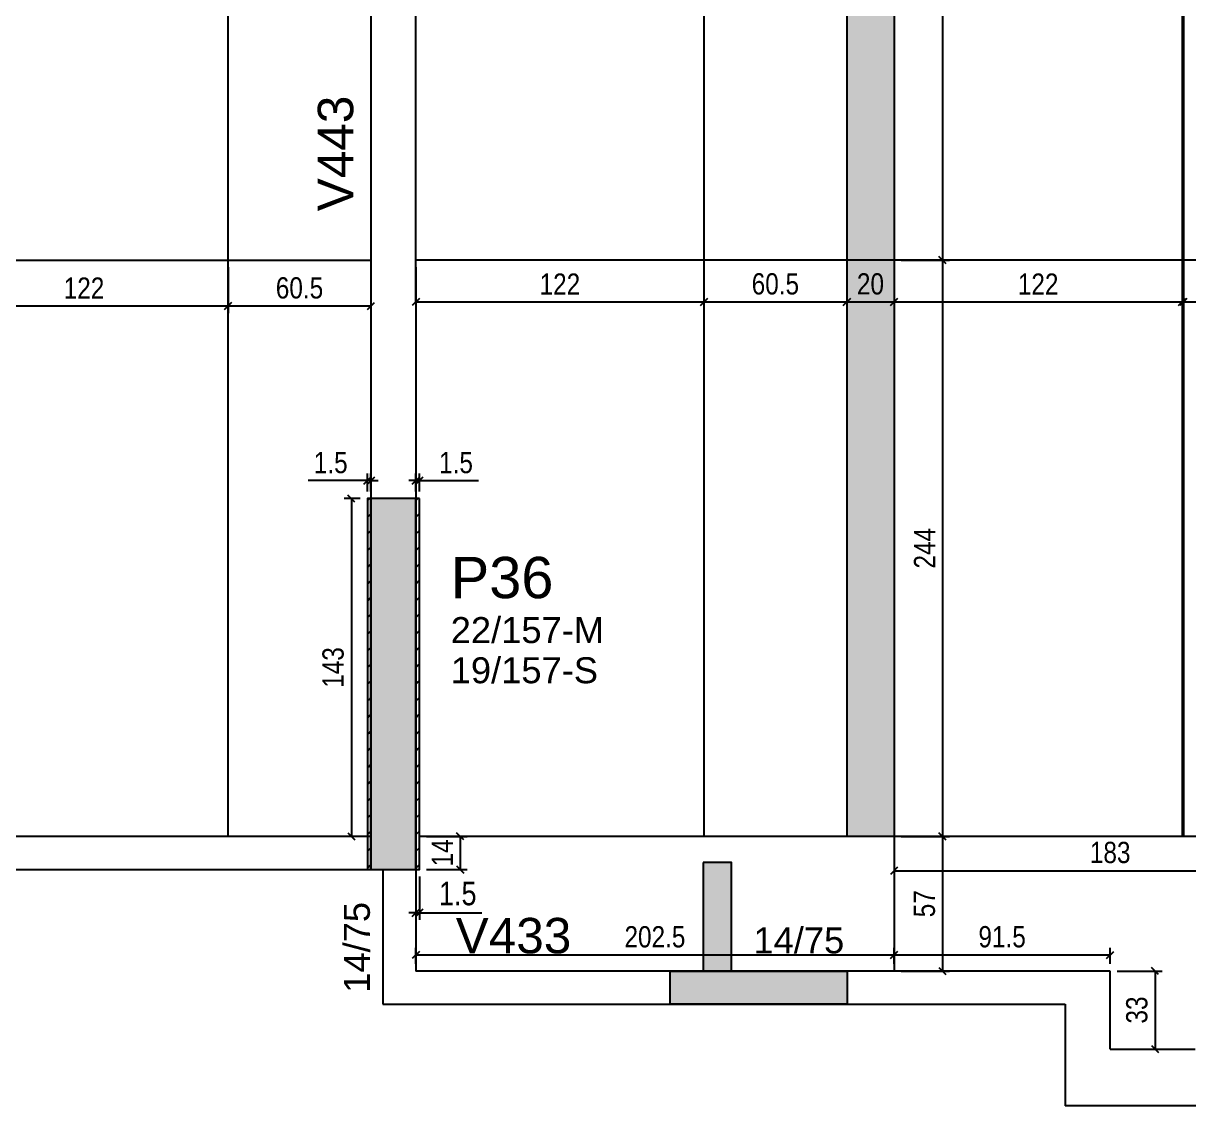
# Model space of a CAD drawing. Extents: x 3022 to 8661, y -614 to 3008.
# Drawn here: x 3818.4 to 4311.8, y 350.8 to 809 of the extents above; entities that cross this region are included whole.
import ezdxf

# ---------------------------------------------------------------- set-up
doc = ezdxf.new("R2010")
doc.units = 0
doc.header["$PDMODE"] = 34
for name, color, linetype in [('COTA', 241, 'Continuous'), ('MTH-DIM-PILAR', 3, 'Continuous'), ('MTH-DIM-VIGA', 3, 'Continuous'), ('MTH-FACE-VIGA', 7, 'Continuous'), ('MTH-LINHA-SEÇÃO', 16, 'Continuous'), ('MTH-PILAR-SEGUE', 5, 'Continuous'), ('MTH-SOMBRA21', 150, 'Continuous'), ('MTH-SOMBRA25', 253, 'Continuous'), ('MTH-TIT1-PILAR', 5, 'Continuous'), ('MTH-TIT1-VIGA', 5, 'Continuous'), ('Painéis', 200, 'Continuous')]:
    doc.layers.add(name, color=color, linetype=linetype)
doc.layers.add('Hachura', color=251, linetype='Continuous', lineweight=9)
doc.styles.add('COTA TECNICA', font='techl___.ttf', dxfattribs={"height": 10})
doc.styles.add('COTA TECNICA-50', font='techl___.ttf', dxfattribs={"height": 9})
doc.styles.add('TQS_ARIAL', font='arial.ttf')
doc.dimstyles.new('COTA PAINEL-50', dxfattribs={"dimtxt": 9, "dimasz": 3, "dimexe": 3, "dimexo": 3, "dimgap": 3, "dimtad": 1, "dimdec": 1, "dimzin": 12, "dimdsep": 46, "dimtxsty": 'COTA TECNICA-50', "dimblk1": 'OBLIQUE', "dimblk2": 'OBLIQUE', "dimsah": 1, "dimcen": 0.9, "dimclrd": 4, "dimclre": 4, "dimclrt": 240, "dimadec": 1, "dimazin": 3, "dimtfac": 1, "dimtdec": 1, "dimtmove": 0, "dimatfit": 3, "dimfxl": 1, "dimtolj": 1, "dimtzin": 12, "dimarcsym": 0})
doc.dimstyles.new('PAINEL', dxfattribs={"dimtxt": 10, "dimasz": 3, "dimexe": 3, "dimexo": 3, "dimgap": 3, "dimtad": 1, "dimdec": 1, "dimzin": 12, "dimdsep": 46, "dimtxsty": 'COTA TECNICA', "dimblk1": 'OBLIQUE', "dimblk2": 'OBLIQUE', "dimsah": 1, "dimcen": 0.9, "dimclrd": 4, "dimclre": 4, "dimclrt": 240, "dimadec": 1, "dimazin": 3, "dimtfac": 1, "dimtdec": 1, "dimtmove": 0, "dimatfit": 3, "dimfxl": 1, "dimtolj": 1, "dimtzin": 12, "dimarcsym": 0})

# ---------------------------------------------------------------- blocks, each defined once
blk = doc.blocks.new('_Oblique')
at = {"color": 0, "linetype": 'ByBlock', "lineweight": -2}
blk.add_line((-0.5, -0.5), (0.5, 0.5), dxfattribs=at)
blk = doc.blocks.new('*D68')
at = {"layer": 'COTA', "color": 4, "lineweight": -2, "transparency": 16777216}
for p, q in [((3783.08, 705.75), (3783.08, 686.31)), ((3905.08, 705.75), (3905.08, 686.31)), ((3783.08, 689.31), (3905.08, 689.31))]:
    blk.add_line(p, q, dxfattribs=at)
at = {"layer": 'Defpoints', "color": 0, "transparency": 16777216}
for p in [(3783.08, 708.75), (3905.08, 708.75), (3905.08, 689.31)]:
    blk.add_point(p, dxfattribs=at)
at = {"layer": 'COTA', "color": 4, "lineweight": -2, "transparency": 16777216, "xscale": 3, "yscale": 3, "zscale": 3, "rotation": 180}
blk.add_blockref('_Oblique', (3783.08, 689.31), dxfattribs=at)
at = {"layer": 'COTA', "color": 4, "lineweight": -2, "transparency": 16777216, "xscale": 3, "yscale": 3, "zscale": 3}
blk.add_blockref('_Oblique', (3905.08, 689.31), dxfattribs=at)
at = {"layer": 'COTA', "color": 240, "transparency": 16777216, "insert": (3844.08, 696.87), "char_height": 9, "attachment_point": 5, "style": 'COTA TECNICA-50'}
blk.add_mtext('\\A1;122', dxfattribs=at)
blk = doc.blocks.new('*D69')
at = {"layer": 'COTA', "color": 4, "lineweight": -2, "transparency": 16777216}
for p, q in [((3905.08, 705.75), (3905.08, 686.31)), ((3965.58, 705.75), (3965.58, 686.31)), ((3905.08, 689.31), (3965.58, 689.31))]:
    blk.add_line(p, q, dxfattribs=at)
at = {"layer": 'Defpoints', "color": 0, "transparency": 16777216}
for p in [(3905.08, 708.75), (3965.58, 708.75), (3965.58, 689.31)]:
    blk.add_point(p, dxfattribs=at)
at = {"layer": 'COTA', "color": 4, "lineweight": -2, "transparency": 16777216, "xscale": 3, "yscale": 3, "zscale": 3, "rotation": 180}
blk.add_blockref('_Oblique', (3905.08, 689.31), dxfattribs=at)
at = {"layer": 'COTA', "color": 4, "lineweight": -2, "transparency": 16777216, "xscale": 3, "yscale": 3, "zscale": 3}
blk.add_blockref('_Oblique', (3965.58, 689.31), dxfattribs=at)
at = {"layer": 'COTA', "color": 240, "transparency": 16777216, "insert": (3935.33, 696.91), "char_height": 9, "attachment_point": 5, "style": 'COTA TECNICA-50'}
blk.add_mtext('\\A1;60.5', dxfattribs=at)
blk = doc.blocks.new('*D56')
at = {"layer": 'COTA', "color": 4, "lineweight": -2, "transparency": 16777216}
for p, q in [((3961.08, 607.75), (3954.29, 607.75)), ((3957.29, 607.75), (3957.29, 464.75)), ((3961.08, 464.75), (3954.29, 464.75))]:
    blk.add_line(p, q, dxfattribs=at)
at = {"layer": 'Defpoints', "color": 0, "transparency": 16777216}
for p in [(3964.08, 607.75), (3957.29, 464.75), (3964.08, 464.75)]:
    blk.add_point(p, dxfattribs=at)
at = {"layer": 'COTA', "color": 4, "lineweight": -2, "transparency": 16777216, "xscale": 3, "yscale": 3, "zscale": 3}
for p, rotation in [((3957.29, 607.75), 90), ((3957.29, 464.75), 270)]:
    blk.add_blockref('_Oblique', p, dxfattribs=dict(at, rotation=rotation))
at = {"layer": 'COTA', "color": 240, "transparency": 16777216, "insert": (3949.59, 536.25), "char_height": 9, "attachment_point": 5, "rotation": 90, "style": 'COTA TECNICA-50'}
blk.add_mtext('\\A1;143', dxfattribs=at)
blk = doc.blocks.new('*D57')
at = {"layer": 'COTA', "color": 4, "lineweight": -2, "transparency": 16777216}
for p, q in [((3964.08, 610.75), (3964.08, 618.37)), ((3965.58, 610.75), (3965.58, 618.37)), ((3964.08, 615.37), (3939.02, 615.37)), ((3965.58, 615.37), (3964.08, 615.37)), ((3965.58, 615.37), (3968.58, 615.37))]:
    blk.add_line(p, q, dxfattribs=at)
at = {"layer": 'Defpoints', "color": 0, "transparency": 16777216}
for p in [(3964.08, 615.37), (3964.08, 607.75), (3965.58, 607.75)]:
    blk.add_point(p, dxfattribs=at)
at = {"layer": 'COTA', "color": 4, "lineweight": -2, "transparency": 16777216, "xscale": 3, "yscale": 3, "zscale": 3}
blk.add_blockref('_Oblique', (3964.08, 615.37), dxfattribs=at)
at = {"layer": 'COTA', "color": 4, "lineweight": -2, "transparency": 16777216, "xscale": 3, "yscale": 3, "zscale": 3, "rotation": 180}
blk.add_blockref('_Oblique', (3965.58, 615.37), dxfattribs=at)
at = {"layer": 'COTA', "color": 240, "transparency": 16777216, "insert": (3948.55, 622.96), "char_height": 9, "attachment_point": 5, "style": 'COTA TECNICA-50'}
blk.add_mtext('\\A1;1.5', dxfattribs=at)
blk = doc.blocks.new('*D268')
at = {"layer": 'COTA', "color": 4, "lineweight": -2, "transparency": 16777216}
for p, q in [((3984.58, 705.75), (3984.58, 688.01)), ((4106.58, 705.75), (4106.58, 688.01)), ((3984.58, 691.01), (4106.58, 691.01))]:
    blk.add_line(p, q, dxfattribs=at)
at = {"layer": 'Defpoints', "color": 0, "transparency": 16777216}
for p in [(3984.58, 708.75), (4106.58, 708.75), (4106.58, 691.01)]:
    blk.add_point(p, dxfattribs=at)
at = {"layer": 'COTA', "color": 4, "lineweight": -2, "transparency": 16777216, "xscale": 3, "yscale": 3, "zscale": 3, "rotation": 180}
blk.add_blockref('_Oblique', (3984.58, 691.01), dxfattribs=at)
at = {"layer": 'COTA', "color": 4, "lineweight": -2, "transparency": 16777216, "xscale": 3, "yscale": 3, "zscale": 3}
blk.add_blockref('_Oblique', (4106.58, 691.01), dxfattribs=at)
at = {"layer": 'COTA', "color": 240, "transparency": 16777216, "insert": (4045.58, 698.56), "char_height": 9, "attachment_point": 5, "style": 'COTA TECNICA-50'}
blk.add_mtext('\\A1;122', dxfattribs=at)
blk = doc.blocks.new('*D269')
at = {"layer": 'COTA', "color": 4, "lineweight": -2, "transparency": 16777216}
for p, q in [((4106.58, 705.75), (4106.58, 688.01)), ((4167.08, 705.75), (4167.08, 688.01)), ((4106.58, 691.01), (4167.08, 691.01))]:
    blk.add_line(p, q, dxfattribs=at)
at = {"layer": 'Defpoints', "color": 0, "transparency": 16777216}
for p in [(4106.58, 708.75), (4167.08, 708.75), (4167.08, 691.01)]:
    blk.add_point(p, dxfattribs=at)
at = {"layer": 'COTA', "color": 4, "lineweight": -2, "transparency": 16777216, "xscale": 3, "yscale": 3, "zscale": 3, "rotation": 180}
blk.add_blockref('_Oblique', (4106.58, 691.01), dxfattribs=at)
at = {"layer": 'COTA', "color": 4, "lineweight": -2, "transparency": 16777216, "xscale": 3, "yscale": 3, "zscale": 3}
blk.add_blockref('_Oblique', (4167.08, 691.01), dxfattribs=at)
at = {"layer": 'COTA', "color": 240, "transparency": 16777216, "insert": (4136.83, 698.61), "char_height": 9, "attachment_point": 5, "style": 'COTA TECNICA-50'}
blk.add_mtext('\\A1;60.5', dxfattribs=at)
blk = doc.blocks.new('*D270')
at = {"layer": 'COTA', "color": 4, "lineweight": -2, "transparency": 16777216}
for p, q in [((4167.08, 705.75), (4167.08, 688.01)), ((4187.08, 705.75), (4187.08, 688.01)), ((4167.08, 691.01), (4187.08, 691.01))]:
    blk.add_line(p, q, dxfattribs=at)
at = {"layer": 'Defpoints', "color": 0, "transparency": 16777216}
for p in [(4167.08, 708.75), (4187.08, 708.75), (4187.08, 691.01)]:
    blk.add_point(p, dxfattribs=at)
at = {"layer": 'COTA', "color": 4, "lineweight": -2, "transparency": 16777216, "xscale": 3, "yscale": 3, "zscale": 3, "rotation": 180}
blk.add_blockref('_Oblique', (4167.08, 691.01), dxfattribs=at)
at = {"layer": 'COTA', "color": 4, "lineweight": -2, "transparency": 16777216, "xscale": 3, "yscale": 3, "zscale": 3}
blk.add_blockref('_Oblique', (4187.08, 691.01), dxfattribs=at)
at = {"layer": 'COTA', "color": 240, "transparency": 16777216, "insert": (4177.08, 698.6), "char_height": 9, "attachment_point": 5, "style": 'COTA TECNICA-50'}
blk.add_mtext('\\A1;20', dxfattribs=at)
blk = doc.blocks.new('*D271')
at = {"layer": 'COTA', "color": 4, "lineweight": -2, "transparency": 16777216}
for p, q in [((4187.08, 705.75), (4187.08, 688.01)), ((4309.08, 705.75), (4309.08, 688.01)), ((4187.08, 691.01), (4309.08, 691.01))]:
    blk.add_line(p, q, dxfattribs=at)
at = {"layer": 'Defpoints', "color": 0, "transparency": 16777216}
for p in [(4187.08, 708.75), (4309.08, 708.75), (4309.08, 691.01)]:
    blk.add_point(p, dxfattribs=at)
at = {"layer": 'COTA', "color": 4, "lineweight": -2, "transparency": 16777216, "xscale": 3, "yscale": 3, "zscale": 3, "rotation": 180}
blk.add_blockref('_Oblique', (4187.08, 691.01), dxfattribs=at)
at = {"layer": 'COTA', "color": 4, "lineweight": -2, "transparency": 16777216, "xscale": 3, "yscale": 3, "zscale": 3}
blk.add_blockref('_Oblique', (4309.08, 691.01), dxfattribs=at)
at = {"layer": 'COTA', "color": 240, "transparency": 16777216, "insert": (4248.08, 698.56), "char_height": 9, "attachment_point": 5, "style": 'COTA TECNICA-50'}
blk.add_mtext('\\A1;122', dxfattribs=at)
blk = doc.blocks.new('*D258')
at = {"layer": 'COTA', "color": 4, "lineweight": -2, "transparency": 16777216}
for p, q in [((4309.58, 705.75), (4309.58, 688.01)), ((4370.08, 705.75), (4370.08, 688.01)), ((4309.58, 691.01), (4370.08, 691.01))]:
    blk.add_line(p, q, dxfattribs=at)
at = {"layer": 'Defpoints', "color": 0, "transparency": 16777216}
for p in [(4309.58, 708.75), (4370.08, 708.75), (4370.08, 691.01)]:
    blk.add_point(p, dxfattribs=at)
at = {"layer": 'COTA', "color": 4, "lineweight": -2, "transparency": 16777216, "xscale": 3, "yscale": 3, "zscale": 3, "rotation": 180}
blk.add_blockref('_Oblique', (4309.58, 691.01), dxfattribs=at)
at = {"layer": 'COTA', "color": 4, "lineweight": -2, "transparency": 16777216, "xscale": 3, "yscale": 3, "zscale": 3}
blk.add_blockref('_Oblique', (4370.08, 691.01), dxfattribs=at)
at = {"layer": 'COTA', "color": 240, "transparency": 16777216, "insert": (4339.83, 698.61), "char_height": 9, "attachment_point": 5, "style": 'COTA TECNICA-50'}
blk.add_mtext('\\A1;60.5', dxfattribs=at)
blk = doc.blocks.new('*D260')
at = {"layer": 'COTA', "color": 4, "lineweight": -2, "transparency": 16777216}
for p, q in [((4187.08, 410.75), (4187.08, 417.59)), ((4187.08, 414.59), (4278.58, 414.59)), ((4278.58, 410.75), (4278.58, 417.59))]:
    blk.add_line(p, q, dxfattribs=at)
at = {"layer": 'Defpoints', "color": 0, "transparency": 16777216}
for p in [(4278.58, 414.59), (4187.08, 407.75), (4278.58, 407.75)]:
    blk.add_point(p, dxfattribs=at)
at = {"layer": 'COTA', "color": 4, "lineweight": -2, "transparency": 16777216, "xscale": 3, "yscale": 3, "zscale": 3, "rotation": 180}
blk.add_blockref('_Oblique', (4187.08, 414.59), dxfattribs=at)
at = {"layer": 'COTA', "color": 4, "lineweight": -2, "transparency": 16777216, "xscale": 3, "yscale": 3, "zscale": 3}
blk.add_blockref('_Oblique', (4278.58, 414.59), dxfattribs=at)
at = {"layer": 'COTA', "color": 240, "transparency": 16777216, "insert": (4232.83, 422.22), "char_height": 9, "attachment_point": 5, "style": 'COTA TECNICA-50'}
blk.add_mtext('\\A1;91.5', dxfattribs=at)
blk = doc.blocks.new('*D261')
at = {"layer": 'COTA', "color": 4, "lineweight": -2, "transparency": 16777216}
for p, q in [((4281.58, 407.75), (4300.59, 407.75)), ((4297.59, 407.75), (4297.59, 374.75)), ((4281.58, 374.75), (4300.59, 374.75))]:
    blk.add_line(p, q, dxfattribs=at)
at = {"layer": 'Defpoints', "color": 0, "transparency": 16777216}
for p in [(4278.58, 407.75), (4278.58, 374.75), (4297.59, 374.75)]:
    blk.add_point(p, dxfattribs=at)
at = {"layer": 'COTA', "color": 4, "lineweight": -2, "transparency": 16777216, "xscale": 3, "yscale": 3, "zscale": 3}
for p, rotation in [((4297.59, 407.75), 90), ((4297.59, 374.75), 270)]:
    blk.add_blockref('_Oblique', p, dxfattribs=dict(at, rotation=rotation))
at = {"layer": 'COTA', "color": 240, "transparency": 16777216, "insert": (4289.9, 391.25), "char_height": 9, "attachment_point": 5, "rotation": 90, "style": 'COTA TECNICA-50'}
blk.add_mtext('\\A1;33', dxfattribs=at)
blk = doc.blocks.new('*D256')
at = {"layer": 'COTA', "color": 4, "lineweight": -2, "transparency": 16777216}
for p, q in [((4190.08, 708.75), (4210.56, 708.75)), ((4207.56, 708.75), (4207.56, 464.75)), ((4190.08, 464.75), (4210.56, 464.75))]:
    blk.add_line(p, q, dxfattribs=at)
at = {"layer": 'Defpoints', "color": 0, "transparency": 16777216}
for p in [(4187.08, 708.75), (4187.08, 464.75), (4207.56, 464.75)]:
    blk.add_point(p, dxfattribs=at)
at = {"layer": 'COTA', "color": 4, "lineweight": -2, "transparency": 16777216, "xscale": 3, "yscale": 3, "zscale": 3}
for p, rotation in [((4207.56, 708.75), 90), ((4207.56, 464.75), 270)]:
    blk.add_blockref('_Oblique', p, dxfattribs=dict(at, rotation=rotation))
at = {"layer": 'COTA', "color": 240, "transparency": 16777216, "insert": (4199.99, 586.75), "char_height": 9, "attachment_point": 5, "rotation": 90, "style": 'COTA TECNICA-50'}
blk.add_mtext('\\A1;244', dxfattribs=at)
blk = doc.blocks.new('*D257')
at = {"layer": 'COTA', "color": 4, "lineweight": -2, "transparency": 16777216}
for p, q in [((4190.08, 464.75), (4210.56, 464.75)), ((4207.56, 464.75), (4207.56, 407.75)), ((4190.08, 407.75), (4210.56, 407.75))]:
    blk.add_line(p, q, dxfattribs=at)
at = {"layer": 'Defpoints', "color": 0, "transparency": 16777216}
for p in [(4187.08, 464.75), (4187.08, 407.75), (4207.56, 407.75)]:
    blk.add_point(p, dxfattribs=at)
at = {"layer": 'COTA', "color": 4, "lineweight": -2, "transparency": 16777216, "xscale": 3, "yscale": 3, "zscale": 3}
for p, rotation in [((4207.56, 464.75), 90), ((4207.56, 407.75), 270)]:
    blk.add_blockref('_Oblique', p, dxfattribs=dict(at, rotation=rotation))
at = {"layer": 'COTA', "color": 240, "transparency": 16777216, "insert": (4199.96, 436.25), "char_height": 9, "attachment_point": 5, "rotation": 90, "style": 'COTA TECNICA-50'}
blk.add_mtext('\\A1;57', dxfattribs=at)
blk = doc.blocks.new('*D249')
at = {"layer": 'COTA', "color": 4, "lineweight": -2, "transparency": 16777216}
for p, q in [((3989.08, 464.75), (4006.37, 464.75)), ((4003.37, 464.75), (4003.37, 450.75)), ((3989.08, 450.75), (4006.37, 450.75))]:
    blk.add_line(p, q, dxfattribs=at)
at = {"layer": 'Defpoints', "color": 0, "transparency": 16777216}
for p in [(3986.08, 464.75), (3986.08, 450.75), (4003.37, 450.75)]:
    blk.add_point(p, dxfattribs=at)
at = {"layer": 'COTA', "color": 4, "lineweight": -2, "transparency": 16777216, "xscale": 3, "yscale": 3, "zscale": 3}
for p, rotation in [((4003.37, 464.75), 90), ((4003.37, 450.75), 270)]:
    blk.add_blockref('_Oblique', p, dxfattribs=dict(at, rotation=rotation))
at = {"layer": 'COTA', "color": 240, "transparency": 16777216, "insert": (3995.8, 457.75), "char_height": 9, "attachment_point": 5, "rotation": 90, "style": 'COTA TECNICA-50'}
blk.add_mtext('\\A1;14', dxfattribs=at)
blk = doc.blocks.new('*D250')
at = {"layer": 'COTA', "color": 4, "lineweight": -2, "transparency": 16777216}
for p, q in [((3984.58, 610.75), (3984.58, 618.37)), ((3986.08, 610.75), (3986.08, 618.37)), ((3984.58, 615.37), (3981.58, 615.37)), ((3984.58, 615.37), (3986.08, 615.37)), ((3986.08, 615.37), (4011.13, 615.37))]:
    blk.add_line(p, q, dxfattribs=at)
at = {"layer": 'Defpoints', "color": 0, "transparency": 16777216}
for p in [(3986.08, 615.37), (3984.58, 607.75), (3986.08, 607.75)]:
    blk.add_point(p, dxfattribs=at)
at = {"layer": 'COTA', "color": 4, "lineweight": -2, "transparency": 16777216, "xscale": 3, "yscale": 3, "zscale": 3}
blk.add_blockref('_Oblique', (3984.58, 615.37), dxfattribs=at)
at = {"layer": 'COTA', "color": 4, "lineweight": -2, "transparency": 16777216, "xscale": 3, "yscale": 3, "zscale": 3, "rotation": 180}
blk.add_blockref('_Oblique', (3986.08, 615.37), dxfattribs=at)
at = {"layer": 'COTA', "color": 240, "transparency": 16777216, "insert": (4001.6, 622.96), "char_height": 9, "attachment_point": 5, "style": 'COTA TECNICA-50'}
blk.add_mtext('\\A1;1.5', dxfattribs=at)
blk = doc.blocks.new('*D251')
at = {"layer": 'COTA', "color": 4, "lineweight": -2, "transparency": 16777216}
for p, q in [((4187.08, 461.75), (4187.08, 447.18)), ((4370.08, 461.75), (4370.08, 447.18)), ((4187.08, 450.18), (4370.08, 450.18))]:
    blk.add_line(p, q, dxfattribs=at)
at = {"layer": 'Defpoints', "color": 0, "transparency": 16777216}
for p in [(4187.08, 464.75), (4370.08, 464.75), (4370.08, 450.18)]:
    blk.add_point(p, dxfattribs=at)
at = {"layer": 'COTA', "color": 4, "lineweight": -2, "transparency": 16777216, "xscale": 3, "yscale": 3, "zscale": 3, "rotation": 180}
blk.add_blockref('_Oblique', (4187.08, 450.18), dxfattribs=at)
at = {"layer": 'COTA', "color": 4, "lineweight": -2, "transparency": 16777216, "xscale": 3, "yscale": 3, "zscale": 3}
blk.add_blockref('_Oblique', (4370.08, 450.18), dxfattribs=at)
at = {"layer": 'COTA', "color": 240, "transparency": 16777216, "insert": (4278.58, 457.9), "char_height": 9, "attachment_point": 5, "style": 'COTA TECNICA-50'}
blk.add_mtext('\\A1;183', dxfattribs=at)
blk = doc.blocks.new('*D272')
at = {"layer": 'COTA', "color": 4, "lineweight": -2, "transparency": 16777216}
for p, q in [((4190.08, 952.75), (4210.56, 952.75)), ((4207.56, 952.75), (4207.56, 708.75)), ((4190.08, 708.75), (4210.56, 708.75))]:
    blk.add_line(p, q, dxfattribs=at)
at = {"layer": 'Defpoints', "color": 0, "transparency": 16777216}
for p in [(4187.08, 952.75), (4187.08, 708.75), (4207.56, 708.75)]:
    blk.add_point(p, dxfattribs=at)
at = {"layer": 'COTA', "color": 4, "lineweight": -2, "transparency": 16777216, "xscale": 3, "yscale": 3, "zscale": 3}
for p, rotation in [((4207.56, 952.75), 90), ((4207.56, 708.75), 270)]:
    blk.add_blockref('_Oblique', p, dxfattribs=dict(at, rotation=rotation))
at = {"layer": 'COTA', "color": 240, "transparency": 16777216, "insert": (4199.99, 830.75), "char_height": 9, "attachment_point": 5, "rotation": 90, "style": 'COTA TECNICA-50'}
blk.add_mtext('\\A1;244', dxfattribs=at)
blk = doc.blocks.new('*D274')
at = {"layer": 'COTA', "color": 4, "lineweight": -2, "transparency": 16777216}
for p, q in [((3984.58, 410.75), (3984.58, 417.59)), ((3984.58, 414.59), (4187.08, 414.59)), ((4187.08, 410.75), (4187.08, 417.59))]:
    blk.add_line(p, q, dxfattribs=at)
at = {"layer": 'Defpoints', "color": 0, "transparency": 16777216}
for p in [(4187.08, 414.59), (3984.58, 407.75), (4187.08, 407.75)]:
    blk.add_point(p, dxfattribs=at)
at = {"layer": 'COTA', "color": 4, "lineweight": -2, "transparency": 16777216, "xscale": 3, "yscale": 3, "zscale": 3, "rotation": 180}
blk.add_blockref('_Oblique', (3984.58, 414.59), dxfattribs=at)
at = {"layer": 'COTA', "color": 4, "lineweight": -2, "transparency": 16777216, "xscale": 3, "yscale": 3, "zscale": 3}
blk.add_blockref('_Oblique', (4187.08, 414.59), dxfattribs=at)
at = {"layer": 'COTA', "color": 240, "transparency": 16777216, "insert": (4085.83, 422.19), "char_height": 9, "attachment_point": 5, "style": 'COTA TECNICA-50'}
blk.add_mtext('\\A1;202.5', dxfattribs=at)
blk = doc.blocks.new('*D388')
at = {"layer": 'COTA', "color": 4, "lineweight": -2, "transparency": 16777216}
for p, q in [((3984.58, 447.75), (3984.58, 429.41)), ((3986.08, 447.75), (3986.08, 429.41)), ((3984.58, 432.41), (3981.58, 432.41)), ((3984.58, 432.41), (3986.08, 432.41)), ((3986.08, 432.41), (4012.58, 432.41))]:
    blk.add_line(p, q, dxfattribs=at)
at = {"layer": 'Defpoints', "color": 0, "transparency": 16777216}
for p in [(3984.58, 450.75), (3986.08, 450.75), (3986.08, 432.41)]:
    blk.add_point(p, dxfattribs=at)
at = {"layer": 'COTA', "color": 4, "lineweight": -2, "transparency": 16777216, "xscale": 3, "yscale": 3, "zscale": 3}
blk.add_blockref('_Oblique', (3984.58, 432.41), dxfattribs=at)
at = {"layer": 'COTA', "color": 4, "lineweight": -2, "transparency": 16777216, "xscale": 3, "yscale": 3, "zscale": 3, "rotation": 180}
blk.add_blockref('_Oblique', (3986.08, 432.41), dxfattribs=at)
at = {"layer": 'COTA', "color": 240, "transparency": 16777216, "insert": (4002.33, 440.52), "char_height": 10, "attachment_point": 5, "style": 'COTA TECNICA'}
blk.add_mtext('\\A1;1.5', dxfattribs=at)

msp = doc.modelspace()

# ---------------------------------------------------------------- hatches: boundary and pattern name
at = {"layer": 'Hachura'}
h = msp.add_hatch(color=256, dxfattribs=at)
h.dxf.hatch_style = 1
h.paths.add_polyline_path([(4187.08, 952.75), (4167.08, 952.75), (4167.08, 1196.75), (4187.08, 1196.75)])
h.paths.add_polyline_path([(4187.08, 708.75), (4167.08, 708.75), (4167.08, 952.75), (4187.08, 952.75)])
h.paths.add_polyline_path([(4187.08, 464.75), (4167.08, 464.75), (4167.08, 708.75), (4187.08, 708.75)])
h.paths.add_polyline_path([(4390.08, 464.75), (4370.08, 464.75), (4370.08, 708.75), (4390.08, 708.75)])
h.paths.add_polyline_path([(4390.08, 708.75), (4370.08, 708.75), (4370.08, 952.75), (4390.08, 952.75)])
h.paths.add_polyline_path([(4390.08, 952.75), (4370.08, 952.75), (4370.08, 1196.75), (4390.08, 1196.75)])

# ---------------------------------------------------------------- linework, layer by layer
at = {"layer": 'MTH-FACE-VIGA', "linetype": 'Continuous'}
for p, q in [((3965.58, 1114.25), (3965.58, 607.75)), ((3984.58, 690.75), (3984.58, 1114.25)), ((3984.58, 690.75), (3984.58, 607.75)), ((3964.08, 606.93), (3964.9, 607.75)), ((3984.58, 606.93), (3985.4, 607.75)), ((3964.08, 599.86), (3965.51, 601.3)), ((3965.51, 601.3), (3965.58, 601.36)), ((3984.58, 599.86), (3986.01, 601.3)), ((3986.01, 601.3), (3986.08, 601.36)), ((3964.08, 592.79), (3965.45, 594.16)), ((3965.45, 594.16), (3965.58, 594.29)), ((3984.58, 592.79), (3985.95, 594.16)), ((3985.95, 594.16), (3986.08, 594.29)), ((3965.38, 587.02), (3965.58, 587.22)), ((3985.88, 587.02), (3986.08, 587.22)), ((3964.08, 585.72), (3965.38, 587.02)), ((3984.58, 585.72), (3985.88, 587.02)), ((3964.08, 578.65), (3965.31, 579.88)), ((3965.31, 579.88), (3965.58, 580.15)), ((3984.58, 578.65), (3985.81, 579.88)), ((3985.81, 579.88), (3986.08, 580.15)), ((3964.08, 571.57), (3965.24, 572.74)), ((3965.24, 572.74), (3965.58, 573.07)), ((3984.58, 571.57), (3985.74, 572.74)), ((3985.74, 572.74), (3986.08, 573.07)), ((3964.08, 564.5), (3965.17, 565.6)), ((3965.17, 565.6), (3965.58, 566)), ((3984.58, 564.5), (3985.67, 565.6)), ((3985.67, 565.6), (3986.08, 566)), ((3964.08, 557.43), (3965.11, 558.46)), ((3965.11, 558.46), (3965.58, 558.93)), ((3984.58, 557.43), (3985.61, 558.46)), ((3985.61, 558.46), (3986.08, 558.93)), ((3964.08, 550.36), (3965.04, 551.32)), ((3965.04, 551.32), (3965.58, 551.86)), ((3984.58, 550.36), (3985.54, 551.32)), ((3985.54, 551.32), (3986.08, 551.86)), ((3964.08, 543.29), (3964.97, 544.18)), ((3964.97, 544.18), (3965.58, 544.79)), ((3984.58, 543.29), (3985.47, 544.18)), ((3985.47, 544.18), (3986.08, 544.79)), ((3964.08, 536.22), (3964.9, 537.04)), ((3964.9, 537.04), (3965.58, 537.72)), ((3984.58, 536.22), (3985.4, 537.04)), ((3985.4, 537.04), (3986.08, 537.72)), ((3964.08, 529.15), (3964.83, 529.9)), ((3964.83, 529.9), (3965.58, 530.65)), ((3984.58, 529.15), (3985.33, 529.9)), ((3985.33, 529.9), (3986.08, 530.65)), ((3964.76, 522.76), (3965.58, 523.58)), ((3985.26, 522.76), (3986.08, 523.58)), ((3964.08, 522.08), (3964.76, 522.76)), ((3984.58, 522.08), (3985.26, 522.76)), ((3964.08, 515.01), (3964.7, 515.63)), ((3964.7, 515.63), (3965.58, 516.51)), ((3984.58, 515.01), (3985.2, 515.63)), ((3985.2, 515.63), (3986.08, 516.51)), ((3964.08, 507.93), (3964.63, 508.49)), ((3964.63, 508.49), (3965.58, 509.43)), ((3984.58, 507.93), (3985.13, 508.49)), ((3985.13, 508.49), (3986.08, 509.43)), ((3964.08, 500.86), (3964.56, 501.35)), ((3964.56, 501.35), (3965.58, 502.36)), ((3984.58, 500.86), (3985.06, 501.35)), ((3985.06, 501.35), (3986.08, 502.36)), ((3964.08, 493.79), (3964.49, 494.21)), ((3964.49, 494.21), (3965.58, 495.29)), ((3984.58, 493.79), (3984.99, 494.21)), ((3984.99, 494.21), (3986.08, 495.29)), ((3964.08, 486.72), (3964.42, 487.07)), ((3964.42, 487.07), (3965.58, 488.22)), ((3984.58, 486.72), (3984.92, 487.07)), ((3984.92, 487.07), (3986.08, 488.22)), ((3964.08, 479.65), (3964.35, 479.93)), ((3964.35, 479.93), (3965.58, 481.15)), ((3984.58, 479.65), (3984.85, 479.93)), ((3984.85, 479.93), (3986.08, 481.15)), ((3964.29, 472.79), (3965.58, 474.08)), ((3984.79, 472.79), (3986.08, 474.08)), ((3964.08, 472.58), (3964.29, 472.79)), ((3984.58, 472.58), (3984.79, 472.79)), ((3965.58, 464.75), (3482.08, 464.75)), ((3964.08, 465.51), (3964.22, 465.65)), ((3964.22, 465.65), (3965.58, 467.01)), ((3984.58, 465.51), (3984.72, 465.65)), ((3984.72, 465.65), (3986.08, 467.01)), ((3964.15, 458.51), (3965.58, 459.94)), ((3984.65, 458.51), (3986.08, 459.94)), ((3964.08, 458.44), (3964.15, 458.51)), ((3984.58, 458.44), (3984.65, 458.51)), ((3482.08, 450.75), (3965.58, 450.75)), ((3964.08, 451.37), (3965.58, 452.87)), ((3970.58, 450.75), (3970.58, 393.75)), ((3984.58, 451.37), (3986.08, 452.87)), ((3984.58, 450.75), (3984.58, 407.75)), ((4259.58, 407.75), (3984.58, 407.75)), ((4278.58, 407.75), (4259.58, 407.75)), ((4278.58, 393.75), (4278.58, 407.75)), ((3970.58, 393.75), (4259.58, 393.75)), ((4259.58, 393.75), (4259.58, 350.75)), ((4278.58, 374.75), (4278.58, 393.75)), ((4278.58, 374.75), (4314.58, 374.75)), ((4379.08, 350.75), (4259.58, 350.75))]:
    msp.add_line(p, q, dxfattribs=at)
for points in [[(3965.58, 607.75), (3964.08, 607.75), (3964.08, 450.75), (3965.58, 450.75), (3965.58, 607.75)], [(3986.08, 607.75), (3984.58, 607.75), (3984.58, 450.75), (3986.08, 450.75), (3986.08, 607.75)]]:
    msp.add_lwpolyline(points, dxfattribs=at)
at = {"layer": 'MTH-LINHA-SEÇÃO', "linetype": 'Continuous'}
for points in [[(4106.26, 453.75), (4106.26, 407.75), (4118.26, 407.75), (4118.26, 453.75), (4106.26, 453.75)], [(4167.26, 393.75), (4092.26, 393.75), (4092.26, 407.75), (4167.26, 407.75), (4167.26, 393.75)]]:
    msp.add_lwpolyline(points, dxfattribs=at)
at = {"layer": 'MTH-PILAR-SEGUE', "linetype": 'Continuous'}
msp.add_lwpolyline([(3965.58, 450.75), (3984.58, 450.75), (3984.58, 607.75), (3965.58, 607.75), (3965.58, 450.75)], dxfattribs=at)
at = {"layer": 'MTH-SOMBRA21', "linetype": 'Continuous'}
for points in [[(4106.26, 453.75), (4106.26, 407.75), (4118.26, 407.75)], [(4106.26, 453.75), (4118.26, 407.75), (4118.26, 453.75)], [(4106.26, 453.75), (4118.26, 453.75), (4106.26, 453.75)], [(4167.26, 393.75), (4092.26, 393.75), (4092.26, 407.75)], [(4167.26, 393.75), (4092.26, 407.75), (4167.26, 407.75)], [(4167.26, 393.75), (4167.26, 407.75), (4167.26, 393.75)]]:
    msp.add_solid(points, dxfattribs=at)
at = {"layer": 'MTH-SOMBRA25', "linetype": 'Continuous'}
for points in [[(3965.58, 450.75), (3984.58, 450.75), (3984.58, 607.75)], [(3965.58, 450.75), (3984.58, 607.75), (3965.58, 607.75)], [(3965.58, 450.75), (3965.58, 607.75), (3965.58, 450.75)]]:
    msp.add_solid(points, dxfattribs=at)
at = {"layer": 'Painéis'}
for p, q in [((4167.08, 1264.25), (4167.08, 464.75)), ((3905.08, 464.75), (3905.08, 1196.75)), ((4106.58, 1196.75), (4106.58, 464.75)), ((4187.08, 1196.75), (4187.08, 407.75)), ((4309.08, 1196.75), (4309.08, 464.75)), ((4309.58, 1196.75), (4309.58, 464.75)), ((3474.08, 708.75), (3965.58, 708.75)), ((4474.08, 708.75), (3984.58, 708.75)), ((4472.58, 464.75), (3986.08, 464.75))]:
    msp.add_line(p, q, dxfattribs=at)

# ---------------------------------------------------------------- texts
at = {"layer": 'MTH-DIM-PILAR', "linetype": 'Continuous', "style": 'TQS_ARIAL'}
for s, p in [('22/157-M', (3999.36, 546.59)), ('19/157-S', (3999.36, 529.59))]:
    msp.add_text(s, height=11, dxfattribs=at).set_placement(p)
at = {"layer": 'MTH-DIM-VIGA', "linetype": 'Continuous', "style": 'TQS_ARIAL'}
msp.add_text('14/75', height=11, rotation=90, dxfattribs=at).set_placement((3965.12, 398.55))
msp.add_text('14/75', height=11, dxfattribs=at).set_placement((4127.52, 415.25))
at = {"layer": 'MTH-TIT1-PILAR', "linetype": 'Continuous', "style": 'TQS_ARIAL'}
msp.add_text('P36', height=17.5, dxfattribs=at).set_placement((3999.36, 565.59))
at = {"layer": 'MTH-TIT1-VIGA', "linetype": 'Continuous', "style": 'TQS_ARIAL'}
msp.add_text('V443', height=15, rotation=90, dxfattribs=at).set_placement((3958.08, 729.41))
msp.add_text('V433', height=15, dxfattribs=at).set_placement((4001.48, 415.25))

# ---------------------------------------------------------------- dimensions: what is measured, and where the dimension line sits
at = {"layer": 'COTA'}
for base, p1, p2, picture, middle in [((4207.56, 708.75), (4187.08, 952.75), (4187.08, 708.75), '*D272', (4199.99, 830.75)), ((4207.56, 464.75), (4187.08, 708.75), (4187.08, 464.75), '*D256', (4199.99, 586.75)), ((4207.56, 407.75), (4187.08, 464.75), (4187.08, 407.75), '*D257', (4199.96, 436.25))]:
    dim = msp.add_linear_dim(base=base, p1=p1, p2=p2, angle=270, dimstyle='COTA PAINEL-50', override={"dimtmove": 1}, dxfattribs=at)
    dim.commit()
    dim.dimension.update_dxf_attribs({"geometry": picture, "text_midpoint": middle})
for base, p1, p2, picture, middle in [((3905.08, 689.31), (3783.08, 708.75), (3905.08, 708.75), '*D68', (3844.08, 696.87)), ((3965.58, 689.31), (3905.08, 708.75), (3965.58, 708.75), '*D69', (3935.33, 696.91)), ((4167.08, 691.01), (4106.58, 708.75), (4167.08, 708.75), '*D269', (4136.83, 698.61)), ((4187.08, 691.01), (4167.08, 708.75), (4187.08, 708.75), '*D270', (4177.08, 698.6)), ((4309.08, 691.01), (4187.08, 708.75), (4309.08, 708.75), '*D271', (4248.08, 698.56))]:
    dim = msp.add_linear_dim(base=base, p1=p1, p2=p2, dimstyle='COTA PAINEL-50', override={"dimtmove": 1}, dxfattribs=at)
    dim.commit()
    dim.dimension.update_dxf_attribs({"geometry": picture, "text_midpoint": middle})
for base, p1, p2, dimstyle, picture, middle in [((4106.58, 691.01), (3984.58, 708.75), (4106.58, 708.75), 'COTA PAINEL-50', '*D268', (4045.58, 698.56)), ((4370.08, 691.01), (4309.58, 708.75), (4370.08, 708.75), 'COTA PAINEL-50', '*D258', (4339.83, 698.61)), ((3964.08, 615.37), (3965.58, 607.75), (3964.08, 607.75), 'COTA PAINEL-50', '*D57', (3948.55, 622.96)), ((3986.08, 615.37), (3984.58, 607.75), (3986.08, 607.75), 'COTA PAINEL-50', '*D250', (4001.6, 622.96)), ((4370.08, 450.18), (4187.08, 464.75), (4370.08, 464.75), 'COTA PAINEL-50', '*D251', (4278.58, 457.9)), ((3986.08, 432.41), (3984.58, 450.75), (3986.08, 450.75), 'PAINEL', '*D388', (4002.33, 440.52)), ((4187.08, 414.59), (3984.58, 407.75), (4187.08, 407.75), 'COTA PAINEL-50', '*D274', (4085.83, 422.19)), ((4278.58, 414.59), (4187.08, 407.75), (4278.58, 407.75), 'COTA PAINEL-50', '*D260', (4232.83, 422.22))]:
    dim = msp.add_linear_dim(base=base, p1=p1, p2=p2, dimstyle=dimstyle, dxfattribs=at)
    dim.commit()
    dim.dimension.update_dxf_attribs({"geometry": picture, "text_midpoint": middle})
for base, p1, p2, picture, middle in [((3957.29, 464.75), (3964.08, 607.75), (3964.08, 464.75), '*D56', (3949.59, 536.25)), ((4297.59, 374.75), (4278.58, 407.75), (4278.58, 374.75), '*D261', (4289.9, 391.25))]:
    dim = msp.add_linear_dim(base=base, p1=p1, p2=p2, angle=270, dimstyle='COTA PAINEL-50', dxfattribs=at)
    dim.commit()
    dim.dimension.update_dxf_attribs({"geometry": picture, "text_midpoint": middle})
dim = msp.add_linear_dim(base=(4003.37, 450.75), p1=(3986.08, 464.75), p2=(3986.08, 450.75), angle=270, dimstyle='COTA PAINEL-50', dxfattribs=at)
dim.commit()
dim.dimension.update_dxf_attribs({"geometry": '*D249', "text_midpoint": (4003.37, 457.75), "dimtype": 160})

doc.saveas('drawing.dxf')
